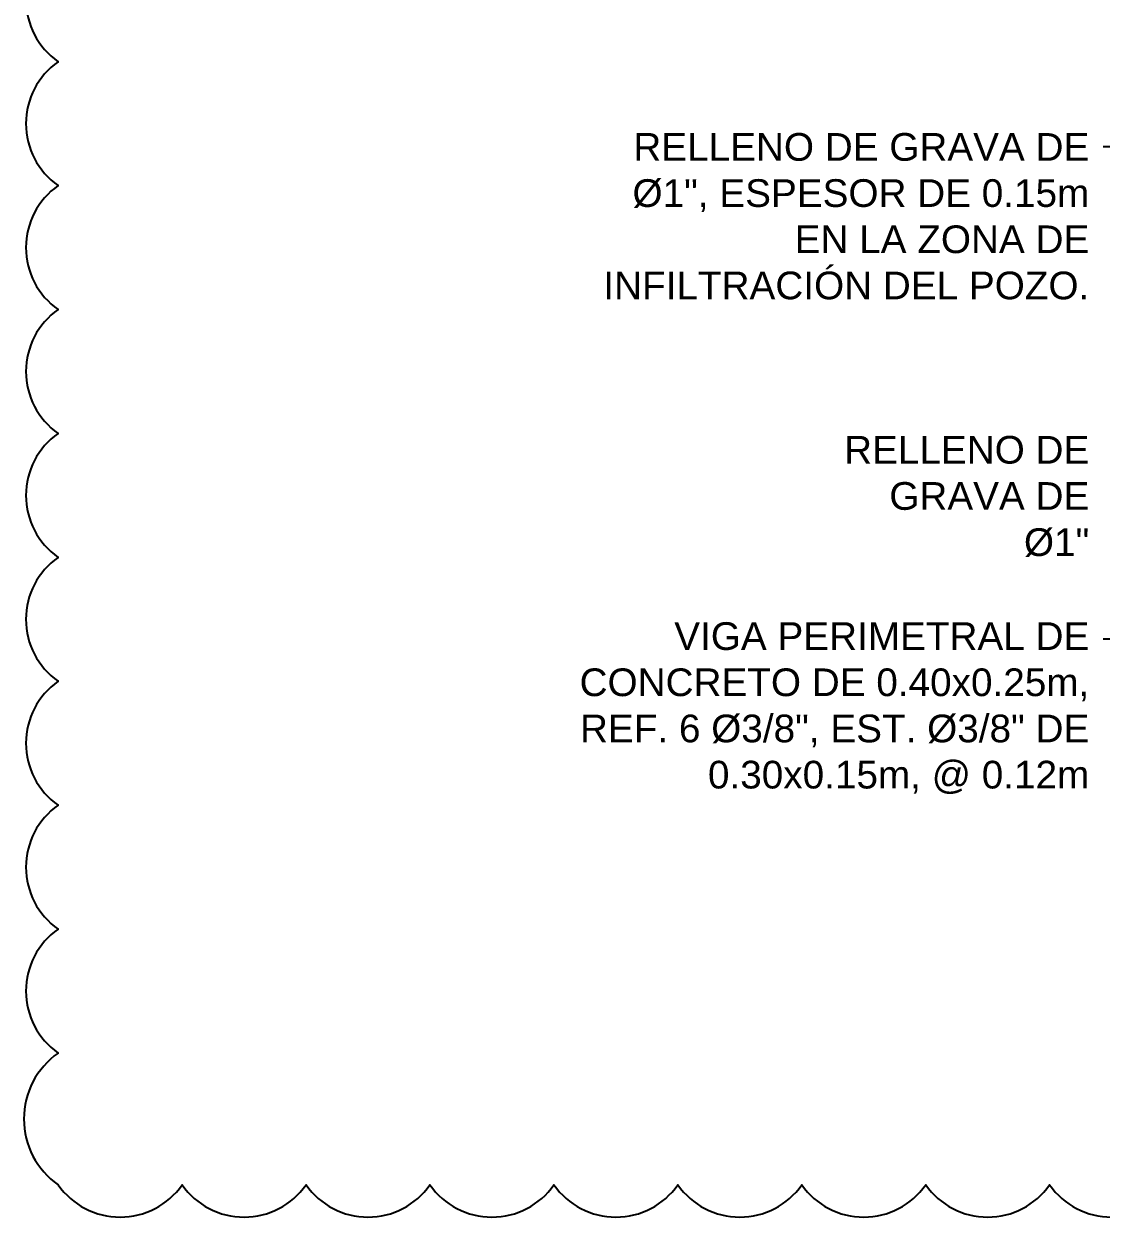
# Model space of a CAD drawing. Header units: metres. Extents: x 2 to 147, y 24 to 94.
# Drawn here: x 1.602 to 3.157, y 76.227 to 77.95 of the extents above; entities that cross this region are included whole.
import ezdxf

# ---------------------------------------------------------------- set-up
doc = ezdxf.new("R2010")
doc.units = ezdxf.units.M
doc.header["$MEASUREMENT"] = 0
doc.layers.get('Defpoints').update_dxf_attribs({"color": 171})
doc.layers.add('TEXTOS HIDRO', color=2, linetype='Continuous')
doc.styles.add('COTAS', font='ARIALN.TTF')
doc.styles.add('TEXTO HIDROSANITARIO', font='arial.ttf')
doc.dimstyles.new('ESC-20', dxfattribs={"dimtxt": 0.04, "dimasz": 0.04, "dimexe": 0.04, "dimexo": 0.04, "dimgap": 0.02, "dimtad": 1, "dimzin": 4, "dimdsep": 46, "dimtxsty": 'COTAS', "dimblk": 'ARCHTICK', "dimcen": 0.04, "dimdle": 0.04, "dimclrd": 1, "dimclre": 1, "dimclrt": 2, "dimazin": 0, "dimtfac": 0.75, "dimtmove": 1, "dimatfit": 3, "dimldrblk": 'FLE', "dimfxl": 0.1, "dimtvp": 1.5, "dimtfill": 1, "dimtolj": 1, "dimtzin": 0, "dimarcsym": 0})

# ---------------------------------------------------------------- blocks, each defined once
blk = doc.blocks.new('_ARCHTICK')
at = {"color": 0, "linetype": 'ByBlock', "const_width": 0.15}
blk.add_lwpolyline([(-0.5, -0.5), (0.5, 0.5)], dxfattribs=at)
blk = doc.blocks.new('FLE')
at = {"linetype": 'Continuous'}
h = blk.add_hatch(color=2, dxfattribs=at)
h.paths.add_polyline_path([(-0.572, -0.617), (-0.422, -0.707), (0, 0), (-0.204, 0)])
h.paths.add_polyline_path([(-0.422, 0.707), (-0.572, 0.617), (-0.204, 0), (0, 0)])
at = {"color": 1, "linetype": 'Continuous'}
for p, q in [((-0.309, 0.775), (-0.685, 0.55)), ((-0.204, 0), (-0.64, 0.731)), ((0.068, -0.113), (-0.49, 0.82)), ((0, 0), (-1, 0)), ((-0.204, 0), (-0.64, -0.731)), ((0.068, 0.113), (-0.49, -0.82)), ((-0.685, -0.55), (-0.309, -0.775))]:
    blk.add_line(p, q, dxfattribs=at)

msp = doc.modelspace()

# ---------------------------------------------------------------- texts
at = {"layer": 'TEXTOS HIDRO', "color": 2, "linetype": 'Continuous', "insert": (3.1401, 77.3549), "char_height": 0.04, "width": 0.396471, "attachment_point": 3, "rotation": 0, "style": 'TEXTO HIDROSANITARIO', "bg_fill": 3, "box_fill_scale": 1.1, "bg_fill_color": 256, "bg_fill_true_color": 13158600, "bg_fill_transparency": 0}
msp.add_mtext('{\\C256;RELLENO DE GRAVA DE Ø1"}', dxfattribs=at)

# ---------------------------------------------------------------- leaders
at = {"layer": 'TEXTOS HIDRO', "linetype": 'Continuous', "annotation_type": 0, "has_hookline": 1, "hookline_direction": 1}
for points, text_width in [([(3.5188, 77.7722), (3.3687, 77.7722), (3.1601, 77.7722)], 0.6916), ([(3.3721, 77.0614), (3.2123, 77.0614), (3.1601, 77.0614)], 0.7282)]:
    msp.add_leader(points, dimstyle='ESC-20', override={"dimgap": 0.02, "dimtad": 0}, dxfattribs=dict(at, text_width=text_width))

# ---------------------------------------------------------------- next in the draw order: texts
at = {"layer": 'TEXTOS HIDRO', "color": 2, "linetype": 'Continuous', "char_height": 0.04, "attachment_point": 3, "style": 'TEXTO HIDROSANITARIO', "bg_fill": 3, "box_fill_scale": 1.1, "bg_fill_color": 256, "bg_fill_true_color": 13158600, "bg_fill_transparency": 0}
for s, insert, width in [('{\\C256;RELLENO DE GRAVA DE Ø1", ESPESOR DE 0.15m EN LA ZONA DE INFILTRACIÓN DEL POZO.}', (3.1401, 77.7922), 0.73319), ('{\\C256;VIGA PERIMETRAL DE CONCRETO DE 0.40x0.25m, REF. 6 Ø3/8", EST. Ø3/8" DE 0.30x0.15m, @ 0.12m}', (3.1401, 77.0859), 0.780782)]:
    msp.add_mtext(s, dxfattribs=dict(at, insert=insert, width=width))

# ---------------------------------------------------------------- next in the draw order: linework, layer by layer
at = {"layer": 'Defpoints'}
msp.add_lwpolyline([(1.6515, 78.0741, 0.520567), (1.6515, 77.8952, 0.520567), (1.6515, 77.7163, 0.520567), (1.6515, 77.5374, 0.520567), (1.6515, 77.3585, 0.520567), (1.6515, 77.1796, 0.520567), (1.6515, 77.0006, 0.520567), (1.6515, 76.8217, 0.520567), (1.6515, 76.6428, 0.520567), (1.6515, 76.4639, 0.520567), (1.6515, 76.2736, 0.520567), (1.8304, 76.2736, 0.520567), (2.0093, 76.2736, 0.520567), (2.1882, 76.2736, 0.520567), (2.3672, 76.2736, 0.520567), (2.5461, 76.2736, 0.520567), (2.725, 76.2736, 0.520567), (2.9039, 76.2736, 0.520567), (3.0828, 76.2736, 0.520567), (3.2617, 76.2736, 0.520567)], format="xyb", dxfattribs=at)

doc.saveas('drawing.dxf')
